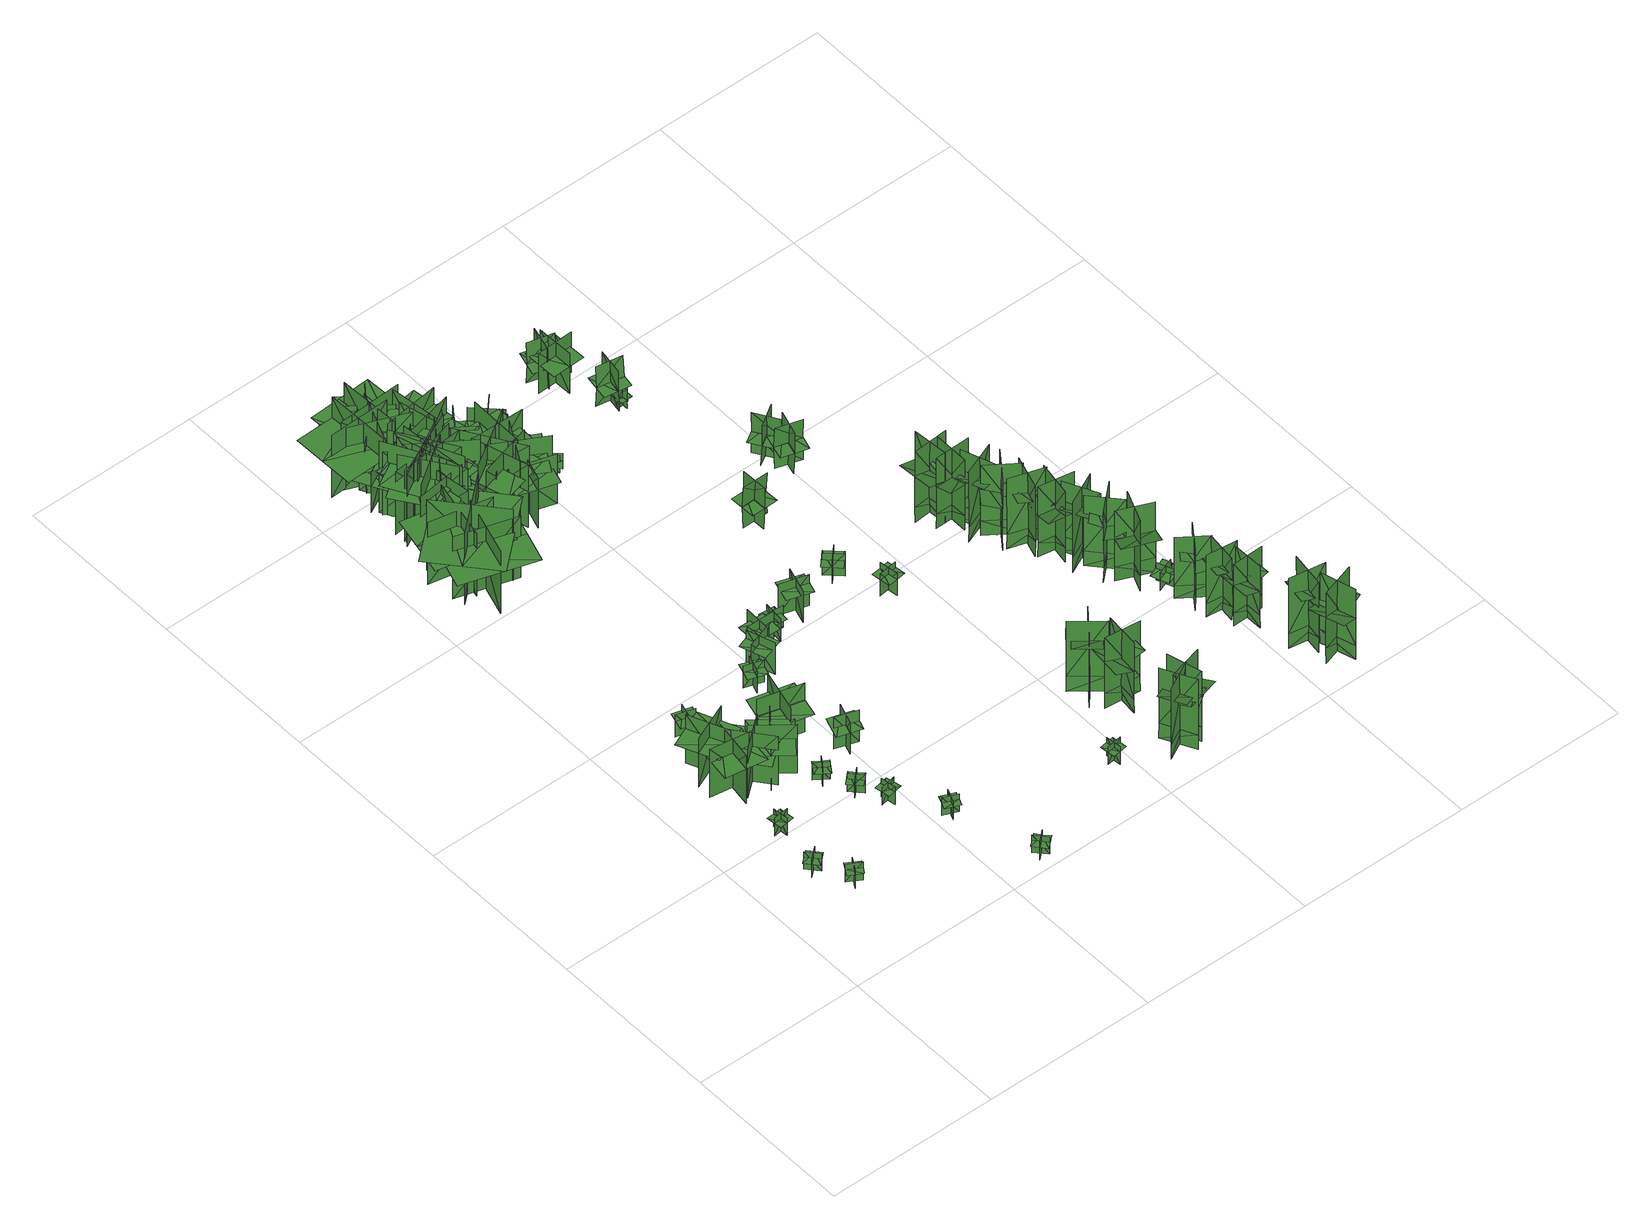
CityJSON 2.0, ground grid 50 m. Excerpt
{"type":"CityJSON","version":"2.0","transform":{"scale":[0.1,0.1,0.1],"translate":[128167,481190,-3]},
"CityObjects":{
"tree1":{"type":"SolitaryVegetationObject","geometry":[{"type":"MultiSurface","lod":"1","boundaries":[[[0,1,2]],[[0,2,3]],[[4,5,6]],[[4,6,7]],[[8,9,10]],[[8,10,11]],[[8,11,12]],[[8,12,13]]]}]},
"tree2":{"type":"SolitaryVegetationObject","geometry":[{"type":"MultiSurface","lod":"1","boundaries":[[[14,15,16]],[[14,16,17]],[[18,19,20]],[[18,20,21]],[[22,23,24]],[[22,24,25]],[[22,25,26]],[[22,26,27]]]}]},
"tree3":{"type":"SolitaryVegetationObject","geometry":[{"type":"MultiSurface","lod":"1","boundaries":[[[28,29,30]],[[28,30,31]],[[32,33,34]],[[32,34,35]],[[36,37,38]],[[36,38,39]],[[36,39,40]],[[36,40,41]]]}]},
"tree4":{"type":"SolitaryVegetationObject","geometry":[{"type":"MultiSurface","lod":"1","boundaries":[[[42,43,44]],[[42,44,45]],[[46,47,48]],[[46,48,49]],[[50,51,52]],[[50,52,53]],[[50,53,54]],[[50,54,55]]]}]},
"tree5":{"type":"SolitaryVegetationObject","geometry":[{"type":"MultiSurface","lod":"1","boundaries":[[[56,57,58]],[[56,58,59]],[[60,61,62]],[[60,62,63]],[[64,65,66]],[[64,66,67]],[[64,67,68]],[[64,68,69]]]}]},
"tree6":{"type":"SolitaryVegetationObject","geometry":[{"type":"MultiSurface","lod":"1","boundaries":[[[70,71,72]],[[70,72,73]],[[74,75,76]],[[74,76,77]],[[78,79,80]],[[78,80,81]],[[78,81,82]],[[78,82,83]]]}]},
"tree7":{"type":"SolitaryVegetationObject","geometry":[{"type":"MultiSurface","lod":"1","boundaries":[[[84,85,86]],[[84,86,87]],[[88,89,90]],[[88,90,91]],[[92,93,94]],[[92,94,95]],[[92,95,96]],[[92,96,97]]]}]},
"tree8":{"type":"SolitaryVegetationObject","geometry":[{"type":"MultiSurface","lod":"1","boundaries":[[[98,99,100]],[[98,100,101]],[[102,103,104]],[[102,104,105]],[[106,107,108]],[[106,108,109]],[[106,109,110]],[[106,110,111]]]}]},
"tree9":{"type":"SolitaryVegetationObject","geometry":[{"type":"MultiSurface","lod":"1","boundaries":[[[112,113,114]],[[112,114,115]],[[116,117,118]],[[116,118,119]],[[120,121,122]],[[120,122,123]],[[120,123,124]],[[120,124,125]]]}]},
"tree10":{"type":"SolitaryVegetationObject","geometry":[{"type":"MultiSurface","lod":"1","boundaries":[[[126,127,128]],[[126,128,129]],[[130,131,132]],[[130,132,133]],[[134,135,136]],[[134,136,137]],[[134,137,138]],[[134,138,139]]]}]},
"tree11":{"type":"SolitaryVegetationObject","geometry":[{"type":"MultiSurface","lod":"1","boundaries":[[[140,141,142]],[[140,142,143]],[[144,145,146]],[[144,146,147]],[[148,149,150]],[[148,150,151]],[[148,151,152]],[[148,152,153]]]}]},
"tree12":{"type":"SolitaryVegetationObject","geometry":[{"type":"MultiSurface","lod":"1","boundaries":[[[154,155,156]],[[154,156,157]],[[158,159,160]],[[158,160,161]],[[162,163,164]],[[162,164,165]],[[162,163,166]],[[162,166,167]]]}]},
"tree13":{"type":"SolitaryVegetationObject","geometry":[{"type":"MultiSurface","lod":"1","boundaries":[[[168,169,170]],[[168,170,171]],[[172,173,174]],[[172,174,175]],[[176,177,178]],[[176,178,179]],[[176,179,180]],[[176,180,181]]]}]},
"tree14":{"type":"SolitaryVegetationObject","geometry":[{"type":"MultiSurface","lod":"1","boundaries":[[[182,183,184]],[[182,184,185]],[[186,187,188]],[[186,188,189]],[[190,191,192]],[[190,192,193]],[[190,193,194]],[[190,194,195]]]}]},
"tree15":{"type":"SolitaryVegetationObject","geometry":[{"type":"MultiSurface","lod":"1","boundaries":[[[196,197,198]],[[196,198,199]],[[200,201,202]],[[200,202,203]],[[204,205,206]],[[204,206,207]],[[204,207,208]],[[204,208,209]]]}]},
"tree16":{"type":"SolitaryVegetationObject","geometry":[{"type":"MultiSurface","lod":"1","boundaries":[[[210,211,212]],[[210,212,213]],[[214,215,216]],[[214,216,217]],[[218,219,220]],[[218,220,221]],[[218,221,222]],[[218,222,223]]]}]},
"tree17":{"type":"SolitaryVegetationObject","geometry":[{"type":"MultiSurface","lod":"1","boundaries":[[[224,225,226]],[[224,226,227]],[[228,229,230]],[[228,230,231]],[[232,233,234]],[[232,234,235]],[[232,235,236]],[[232,236,237]]]}]},
"tree18":{"type":"SolitaryVegetationObject","geometry":[{"type":"MultiSurface","lod":"1","boundaries":[[[238,239,240]],[[238,240,241]],[[242,243,244]],[[242,244,245]],[[246,247,248]],[[246,248,249]],[[246,250,251]],[[246,251,247]]]}]},
"tree19":{"type":"SolitaryVegetationObject","geometry":[{"type":"MultiSurface","lod":"1","boundaries":[[[252,253,254]],[[252,254,255]],[[256,257,258]],[[256,258,259]],[[260,261,262]],[[260,262,263]],[[260,264,265]],[[260,265,261]]]}]},
"tree20":{"type":"SolitaryVegetationObject","geometry":[{"type":"MultiSurface","lod":"1","boundaries":[[[266,267,268]],[[266,268,269]],[[270,271,272]],[[270,272,273]],[[274,275,276]],[[274,276,277]],[[274,277,278]],[[274,278,279]]]}]},
"tree21":{"type":"SolitaryVegetationObject","geometry":[{"type":"MultiSurface","lod":"1","boundaries":[[[280,281,282]],[[280,282,283]],[[284,285,286]],[[284,286,287]],[[288,289,290]],[[288,290,291]],[[288,292,293]],[[288,293,289]]]}]},
"tree22":{"type":"SolitaryVegetationObject","geometry":[{"type":"MultiSurface","lod":"1","boundaries":[[[294,295,296]],[[294,296,297]],[[298,299,300]],[[298,300,301]],[[302,303,304]],[[302,304,305]],[[302,305,306]],[[302,306,307]]]}]},
"tree23":{"type":"SolitaryVegetationObject","geometry":[{"type":"MultiSurface","lod":"1","boundaries":[[[308,309,310]],[[308,310,311]],[[312,313,314]],[[312,314,315]],[[316,317,318]],[[316,318,319]],[[316,319,320]],[[316,320,321]]]}]},
"tree24":{"type":"SolitaryVegetationObject","geometry":[{"type":"MultiSurface","lod":"1","boundaries":[[[322,323,324]],[[322,324,325]],[[326,327,328]],[[326,328,329]],[[330,331,332]],[[330,332,333]],[[330,334,335]],[[330,335,331]]]}]},
"tree25":{"type":"SolitaryVegetationObject","geometry":[{"type":"MultiSurface","lod":"1","boundaries":[[[336,337,338]],[[336,338,339]],[[340,341,342]],[[340,342,343]],[[344,345,346]],[[344,346,347]],[[344,348,349]],[[344,349,345]]]}]},
"tree26":{"type":"SolitaryVegetationObject","geometry":[{"type":"MultiSurface","lod":"1","boundaries":[[[350,351,352]],[[350,352,353]],[[354,355,356]],[[354,356,357]],[[358,359,360]],[[358,360,361]],[[358,361,362]],[[358,362,363]]]}]},
"tree27":{"type":"SolitaryVegetationObject","geometry":[{"type":"MultiSurface","lod":"1","boundaries":[[[364,365,366]],[[364,366,367]],[[368,369,370]],[[368,370,371]],[[372,373,374]],[[372,374,375]],[[372,376,377]],[[372,377,373]]]}]},
"tree28":{"type":"SolitaryVegetationObject","geometry":[{"type":"MultiSurface","lod":"1","boundaries":[[[378,379,380]],[[378,380,381]],[[382,383,384]],[[382,384,385]],[[386,387,388]],[[386,388,389]],[[386,390,391]],[[386,391,387]]]}]},
"tree29":{"type":"SolitaryVegetationObject","geometry":[{"type":"MultiSurface","lod":"1","boundaries":[[[392,393,394]],[[392,394,395]],[[396,397,398]],[[396,398,399]],[[400,401,402]],[[400,402,403]],[[400,404,405]],[[400,405,401]]]}]},
"tree30":{"type":"SolitaryVegetationObject","geometry":[{"type":"MultiSurface","lod":"1","boundaries":[[[406,407,408]],[[406,408,409]],[[410,411,412]],[[410,412,413]],[[414,415,416]],[[414,416,417]],[[414,417,418]],[[414,418,419]]]}]},
"tree31":{"type":"SolitaryVegetationObject","geometry":[{"type":"MultiSurface","lod":"1","boundaries":[[[420,421,422]],[[420,422,423]],[[424,425,426]],[[424,426,427]],[[428,429,430]],[[428,430,431]],[[428,432,433]],[[428,433,429]]]}]},
"tree32":{"type":"SolitaryVegetationObject","geometry":[{"type":"MultiSurface","lod":"1","boundaries":[[[434,435,436]],[[434,436,437]],[[438,439,440]],[[438,440,441]],[[442,443,444]],[[442,444,445]],[[442,446,447]],[[442,447,443]]]}]},
"tree33":{"type":"SolitaryVegetationObject","geometry":[{"type":"MultiSurface","lod":"1","boundaries":[[[448,449,450]],[[448,450,451]],[[452,453,454]],[[452,454,455]],[[456,457,453]],[[456,453,452]],[[458,459,449]],[[458,449,448]],[[448,449,460]],[[448,460,461]],[[448,462,463]],[[448,463,449]]]}]},
"tree34":{"type":"SolitaryVegetationObject","geometry":[{"type":"MultiSurface","lod":"1","boundaries":[[[464,465,466]],[[464,466,467]],[[468,469,470]],[[468,470,471]],[[472,473,474]],[[472,474,475]],[[472,476,477]],[[472,477,473]]]}]},
"tree35":{"type":"SolitaryVegetationObject","geometry":[{"type":"MultiSurface","lod":"1","boundaries":[[[478,479,480]],[[478,480,481]],[[482,483,484]],[[482,484,485]],[[486,487,488]],[[486,488,489]],[[486,489,490]],[[486,490,491]]]}]},
"tree36":{"type":"SolitaryVegetationObject","geometry":[{"type":"MultiSurface","lod":"1","boundaries":[[[492,493,494]],[[492,494,495]],[[496,497,498]],[[496,498,499]],[[500,501,502]],[[500,502,503]],[[500,504,505]],[[500,505,501]]]}]},
"tree37":{"type":"SolitaryVegetationObject","geometry":[{"type":"MultiSurface","lod":"1","boundaries":[[[506,507,508]],[[506,508,509]],[[510,511,512]],[[510,512,513]],[[514,515,516]],[[514,516,517]],[[514,517,518]],[[514,518,519]]]}]},
"tree38":{"type":"SolitaryVegetationObject","geometry":[{"type":"MultiSurface","lod":"1","boundaries":[[[520,521,522]],[[520,522,523]],[[524,525,526]],[[524,526,527]],[[528,529,530]],[[528,530,531]],[[528,532,533]],[[528,533,529]]]}]},
"tree39":{"type":"SolitaryVegetationObject","geometry":[{"type":"MultiSurface","lod":"1","boundaries":[[[534,535,536]],[[534,536,537]],[[538,539,540]],[[538,540,541]],[[542,543,544]],[[542,544,545]],[[542,545,546]],[[542,546,547]]]}]},
"tree40":{"type":"SolitaryVegetationObject","geometry":[{"type":"MultiSurface","lod":"1","boundaries":[[[548,549,550]],[[548,550,551]],[[552,553,554]],[[552,554,555]],[[556,557,558]],[[556,558,559]],[[556,559,560]],[[556,560,561]]]}]},
"tree41":{"type":"SolitaryVegetationObject","geometry":[{"type":"MultiSurface","lod":"1","boundaries":[[[562,563,564]],[[562,564,565]],[[566,567,568]],[[566,568,569]],[[570,571,572]],[[570,572,573]],[[570,573,574]],[[570,574,575]]]}]},
"tree42":{"type":"SolitaryVegetationObject","geometry":[{"type":"MultiSurface","lod":"1","boundaries":[[[576,577,578]],[[576,578,579]],[[580,581,582]],[[580,582,583]],[[584,585,586]],[[584,586,587]],[[584,588,589]],[[584,589,585]]]}]},
"tree43":{"type":"SolitaryVegetationObject","geometry":[{"type":"MultiSurface","lod":"1","boundaries":[[[590,591,592]],[[590,592,593]],[[594,595,596]],[[594,596,597]],[[598,599,600]],[[598,600,601]],[[598,602,603]],[[598,603,599]]]}]},
"tree44":{"type":"SolitaryVegetationObject","geometry":[{"type":"MultiSurface","lod":"1","boundaries":[[[604,605,606]],[[604,606,607]],[[608,609,610]],[[608,610,611]],[[612,613,614]],[[612,614,615]],[[612,616,617]],[[612,617,613]]]}]},
"tree45":{"type":"SolitaryVegetationObject","geometry":[{"type":"MultiSurface","lod":"1","boundaries":[[[618,619,620]],[[618,620,621]],[[622,623,624]],[[622,624,625]],[[626,627,623]],[[626,623,622]],[[628,629,619]],[[628,619,618]],[[618,619,630]],[[618,630,631]],[[618,632,633]],[[618,633,619]]]}]},
"tree46":{"type":"SolitaryVegetationObject","geometry":[{"type":"MultiSurface","lod":"1","boundaries":[[[634,635,636]],[[634,636,637]],[[638,639,640]],[[638,640,641]],[[642,643,644]],[[642,644,645]],[[642,646,647]],[[642,647,643]]]}]},
"tree47":{"type":"SolitaryVegetationObject","geometry":[{"type":"MultiSurface","lod":"1","boundaries":[[[648,649,650]],[[648,650,651]],[[652,653,654]],[[652,654,655]],[[656,657,658]],[[656,658,659]],[[656,659,660]],[[656,660,661]]]}]},
"tree48":{"type":"SolitaryVegetationObject","geometry":[{"type":"MultiSurface","lod":"1","boundaries":[[[662,663,664]],[[662,664,665]],[[666,667,668]],[[666,668,669]],[[670,671,672]],[[670,672,673]],[[670,674,675]],[[670,675,671]]]}]},
"tree49":{"type":"SolitaryVegetationObject","geometry":[{"type":"MultiSurface","lod":"1","boundaries":[[[676,677,678]],[[676,678,679]],[[680,681,682]],[[680,682,683]],[[684,685,686]],[[684,686,687]],[[684,688,689]],[[684,689,685]]]}]},
"tree50":{"type":"SolitaryVegetationObject","geometry":[{"type":"MultiSurface","lod":"1","boundaries":[[[690,691,692]],[[690,692,693]],[[694,695,696]],[[694,696,697]],[[698,699,700]],[[698,700,701]],[[698,702,703]],[[698,703,699]]]}]},
"tree51":{"type":"SolitaryVegetationObject","geometry":[{"type":"MultiSurface","lod":"1","boundaries":[[[704,705,706]],[[704,706,707]],[[708,709,710]],[[708,710,711]],[[712,713,714]],[[712,714,715]],[[712,715,716]],[[712,716,717]]]}]},
"tree52":{"type":"SolitaryVegetationObject","geometry":[{"type":"MultiSurface","lod":"1","boundaries":[[[718,719,720]],[[718,720,721]],[[722,723,724]],[[722,724,725]],[[726,727,728]],[[726,728,729]],[[726,730,731]],[[726,731,727]]]}]},
"tree53":{"type":"SolitaryVegetationObject","geometry":[{"type":"MultiSurface","lod":"1","boundaries":[[[732,733,734]],[[732,734,735]],[[736,737,738]],[[736,738,739]],[[740,741,742]],[[740,742,743]],[[740,744,745]],[[740,745,741]]]}]},
"tree54":{"type":"SolitaryVegetationObject","geometry":[{"type":"MultiSurface","lod":"1","boundaries":[[[746,747,748]],[[746,748,749]],[[750,751,752]],[[750,752,753]],[[754,755,756]],[[754,756,757]],[[754,757,758]],[[754,758,759]]]}]},
"tree55":{"type":"SolitaryVegetationObject","geometry":[{"type":"MultiSurface","lod":"1","boundaries":[[[760,761,762]],[[760,762,763]],[[764,765,766]],[[764,766,767]],[[768,769,770]],[[768,770,771]],[[768,771,772]],[[768,772,773]]]}]},
"tree56":{"type":"SolitaryVegetationObject","geometry":[{"type":"MultiSurface","lod":"1","boundaries":[[[774,775,776]],[[774,776,777]],[[778,779,780]],[[778,780,781]],[[782,783,784]],[[782,784,785]],[[782,785,786]],[[782,786,787]]]}]},
"tree57":{"type":"SolitaryVegetationObject","geometry":[{"type":"MultiSurface","lod":"1","boundaries":[[[788,789,790]],[[788,790,791]],[[792,793,794]],[[792,794,795]],[[796,797,793]],[[796,793,792]],[[798,799,789]],[[798,789,788]],[[788,789,800]],[[788,800,801]],[[788,802,803]],[[788,803,789]]]}]},
"tree58":{"type":"SolitaryVegetationObject","geometry":[{"type":"MultiSurface","lod":"1","boundaries":[[[804,805,806]],[[804,806,807]],[[808,809,810]],[[808,810,811]],[[812,813,814]],[[812,814,815]],[[812,815,816]],[[812,816,817]]]}]},
"tree59":{"type":"SolitaryVegetationObject","geometry":[{"type":"MultiSurface","lod":"1","boundaries":[[[818,819,820]],[[818,820,821]],[[822,823,824]],[[822,824,825]],[[826,827,828]],[[826,828,829]],[[826,829,830]],[[826,830,831]]]}]},
"tree60":{"type":"SolitaryVegetationObject","geometry":[{"type":"MultiSurface","lod":"1","boundaries":[[[832,833,834]],[[832,834,835]],[[836,837,838]],[[836,838,839]],[[840,841,842]],[[840,842,843]],[[840,843,844]],[[840,844,845]]]}]},
"tree61":{"type":"SolitaryVegetationObject","geometry":[{"type":"MultiSurface","lod":"1","boundaries":[[[846,847,848]],[[846,848,849]],[[850,851,852]],[[850,852,853]],[[854,855,856]],[[854,856,857]],[[854,857,858]],[[854,858,859]]]}]},
"tree62":{"type":"SolitaryVegetationObject","geometry":[{"type":"MultiSurface","lod":"1","boundaries":[[[860,861,862]],[[860,862,863]],[[864,865,866]],[[864,866,867]],[[868,869,870]],[[868,870,871]],[[868,871,872]],[[868,872,873]]]}]},
"tree63":{"type":"SolitaryVegetationObject","geometry":[{"type":"MultiSurface","lod":"1","boundaries":[[[874,875,876]],[[874,876,877]],[[878,879,880]],[[878,880,881]],[[882,883,884]],[[882,884,885]],[[882,885,886]],[[882,886,887]]]}]},
"tree64":{"type":"SolitaryVegetationObject","geometry":[{"type":"MultiSurface","lod":"1","boundaries":[[[888,889,890]],[[888,890,891]],[[892,893,894]],[[892,894,895]],[[896,897,893]],[[896,893,892]],[[898,899,889]],[[898,889,888]],[[900,901,902]],[[900,902,903]],[[904,905,906]],[[904,906,907]]]}]},
"tree65":{"type":"SolitaryVegetationObject","geometry":[{"type":"MultiSurface","lod":"1","boundaries":[[[908,909,910]],[[908,910,911]],[[912,913,914]],[[912,914,915]],[[916,917,918]],[[916,918,919]],[[916,919,920]],[[916,920,921]]]}]},
"tree66":{"type":"SolitaryVegetationObject","geometry":[{"type":"MultiSurface","lod":"1","boundaries":[[[922,923,924]],[[922,924,925]],[[926,927,928]],[[926,928,929]],[[930,931,927]],[[930,927,926]],[[932,933,923]],[[932,923,922]],[[934,935,936]],[[934,936,937]],[[938,939,940]],[[938,940,941]]]}]},
"tree67":{"type":"SolitaryVegetationObject","geometry":[{"type":"MultiSurface","lod":"1","boundaries":[[[942,943,944]],[[942,944,945]],[[946,947,948]],[[946,948,949]],[[950,951,947]],[[950,947,946]],[[952,953,943]],[[952,943,942]],[[954,955,956]],[[954,956,957]],[[958,959,960]],[[958,960,961]]]}]},
"tree68":{"type":"SolitaryVegetationObject","geometry":[{"type":"MultiSurface","lod":"1","boundaries":[[[962,963,964]],[[962,964,965]],[[966,967,968]],[[966,968,969]],[[970,971,967]],[[970,967,966]],[[972,973,963]],[[972,963,962]],[[974,975,976]],[[974,976,977]],[[978,979,980]],[[978,980,981]]]}]},
"tree69":{"type":"SolitaryVegetationObject","geometry":[{"type":"MultiSurface","lod":"1","boundaries":[[[982,983,984]],[[982,984,985]],[[986,987,988]],[[986,988,989]],[[990,991,987]],[[990,987,986]],[[992,993,983]],[[992,983,982]],[[982,983,994]],[[982,994,995]],[[982,996,997]],[[982,997,983]]]}]},
"tree70":{"type":"SolitaryVegetationObject","geometry":[{"type":"MultiSurface","lod":"1","boundaries":[[[998,999,1000]],[[998,1000,1001]],[[1002,1003,1004]],[[1002,1004,1005]],[[1006,1007,1003]],[[1006,1003,1002]],[[1008,1009,999]],[[1008,999,998]],[[998,999,1010]],[[998,1010,1011]],[[998,1012,1013]],[[998,1013,999]]]}]},
"tree71":{"type":"SolitaryVegetationObject","geometry":[{"type":"MultiSurface","lod":"1","boundaries":[[[1014,1015,1016]],[[1014,1016,1017]],[[1018,1019,1020]],[[1018,1020,1021]],[[1022,1023,1024]],[[1022,1024,1025]],[[1022,1023,1026]],[[1022,1026,1027]]]}]},
"tree72":{"type":"SolitaryVegetationObject","geometry":[{"type":"MultiSurface","lod":"1","boundaries":[[[1028,1029,1030]],[[1028,1030,1031]],[[1032,1033,1034]],[[1032,1034,1035]],[[1036,1037,1033]],[[1036,1033,1032]],[[1038,1039,1029]],[[1038,1029,1028]],[[1028,1029,1040]],[[1028,1040,1041]],[[1028,1042,1043]],[[1028,1043,1029]]]}]},
"tree73":{"type":"SolitaryVegetationObject","geometry":[{"type":"MultiSurface","lod":"1","boundaries":[[[1044,1045,1046]],[[1044,1046,1047]],[[1048,1049,1050]],[[1048,1050,1051]],[[1052,1053,1049]],[[1052,1049,1048]],[[1054,1055,1045]],[[1054,1045,1044]],[[1044,1045,1056]],[[1044,1056,1057]],[[1044,1058,1059]],[[1044,1059,1045]]]}]},
"tree74":{"type":"SolitaryVegetationObject","geometry":[{"type":"MultiSurface","lod":"1","boundaries":[[[1060,1061,1062]],[[1060,1062,1063]],[[1064,1065,1066]],[[1064,1066,1067]],[[1068,1069,1065]],[[1068,1065,1064]],[[1070,1071,1061]],[[1070,1061,1060]],[[1060,1061,1072]],[[1060,1072,1073]],[[1060,1074,1075]],[[1060,1075,1061]]]}]},
"tree75":{"type":"SolitaryVegetationObject","geometry":[{"type":"MultiSurface","lod":"1","boundaries":[[[1076,1077,1078]],[[1076,1078,1079]],[[1080,1081,1082]],[[1080,1082,1083]],[[1084,1085,1081]],[[1084,1081,1080]],[[1086,1087,1077]],[[1086,1077,1076]],[[1076,1077,1088]],[[1076,1088,1089]],[[1076,1090,1091]],[[1076,1091,1077]]]}]},
"tree76":{"type":"SolitaryVegetationObject","geometry":[{"type":"MultiSurface","lod":"1","boundaries":[[[1092,1093,1094]],[[1092,1094,1095]],[[1096,1097,1098]],[[1096,1098,1099]],[[1100,1101,1097]],[[1100,1097,1096]],[[1102,1103,1093]],[[1102,1093,1092]],[[1104,1105,1106]],[[1104,1106,1107]],[[1108,1109,1110]],[[1108,1110,1111]]]}]},
"tree77":{"type":"SolitaryVegetationObject","geometry":[{"type":"MultiSurface","lod":"1","boundaries":[[[1112,1113,1114]],[[1112,1114,1115]],[[1116,1117,1118]],[[1116,1118,1119]],[[1120,1121,1117]],[[1120,1117,1116]],[[1122,1123,1113]],[[1122,1113,1112]],[[1124,1125,1126]],[[1124,1126,1127]],[[1128,1129,1130]],[[1128,1130,1131]]]}]},
"tree78":{"type":"SolitaryVegetationObject","geometry":[{"type":"MultiSurface","lod":"1","boundaries":[[[1132,1133,1134]],[[1132,1134,1135]],[[1136,1137,1138]],[[1136,1138,1139]],[[1140,1141,1137]],[[1140,1137,1136]],[[1142,1143,1133]],[[1142,1133,1132]],[[1144,1145,1146]],[[1144,1146,1147]],[[1148,1149,1150]],[[1148,1150,1151]]]}]},
"tree79":{"type":"SolitaryVegetationObject","geometry":[{"type":"MultiSurface","lod":"1","boundaries":[[[1152,1153,1154]],[[1152,1154,1155]],[[1156,1157,1158]],[[1156,1158,1159]],[[1160,1161,1157]],[[1160,1157,1156]],[[1162,1163,1153]],[[1162,1153,1152]],[[1164,1165,1166]],[[1164,1166,1167]],[[1168,1169,1170]],[[1168,1170,1171]]]}]},
"tree80":{"type":"SolitaryVegetationObject","geometry":[{"type":"MultiSurface","lod":"1","boundaries":[[[1172,1173,1174]],[[1172,1174,1175]],[[1176,1177,1178]],[[1176,1178,1179]],[[1180,1181,1177]],[[1180,1177,1176]],[[1182,1183,1173]],[[1182,1173,1172]],[[1184,1185,1186]],[[1184,1186,1187]],[[1188,1189,1190]],[[1188,1190,1191]]]}]},
"tree81":{"type":"SolitaryVegetationObject","geometry":[{"type":"MultiSurface","lod":"1","boundaries":[[[1192,1193,1194]],[[1192,1194,1195]],[[1196,1197,1198]],[[1196,1198,1199]],[[1200,1201,1197]],[[1200,1197,1196]],[[1202,1203,1193]],[[1202,1193,1192]],[[1204,1205,1206]],[[1204,1206,1207]],[[1208,1209,1210]],[[1208,1210,1211]]]}]},
"tree82":{"type":"SolitaryVegetationObject","geometry":[{"type":"MultiSurface","lod":"1","boundaries":[[[1212,1213,1214]],[[1212,1214,1215]],[[1216,1217,1218]],[[1216,1218,1219]],[[1220,1221,1217]],[[1220,1217,1216]],[[1222,1223,1213]],[[1222,1213,1212]],[[1224,1225,1226]],[[1224,1226,1227]],[[1228,1229,1230]],[[1228,1230,1231]]]}]},
"tree83":{"type":"SolitaryVegetationObject","geometry":[{"type":"MultiSurface","lod":"1","boundaries":[[[1232,1233,1234]],[[1232,1234,1235]],[[1236,1237,1238]],[[1236,1238,1239]],[[1240,1241,1237]],[[1240,1237,1236]],[[1242,1243,1233]],[[1242,1233,1232]],[[1244,1245,1246]],[[1244,1246,1247]],[[1248,1249,1250]],[[1248,1250,1251]]]}]},
"tree84":{"type":"SolitaryVegetationObject","geometry":[{"type":"MultiSurface","lod":"1","boundaries":[[[1252,1253,1254]],[[1252,1254,1255]],[[1256,1257,1258]],[[1256,1258,1259]],[[1260,1261,1257]],[[1260,1257,1256]],[[1262,1263,1253]],[[1262,1253,1252]],[[1264,1265,1266]],[[1264,1266,1267]],[[1268,1269,1270]],[[1268,1270,1271]]]}]},
"tree85":{"type":"SolitaryVegetationObject","geometry":[{"type":"MultiSurface","lod":"1","boundaries":[[[1272,1273,1274]],[[1272,1274,1275]],[[1276,1277,1278]],[[1276,1278,1279]],[[1280,1281,1282]],[[1280,1282,1283]],[[1280,1283,1284]],[[1280,1284,1285]]]}]},
"tree86":{"type":"SolitaryVegetationObject","geometry":[{"type":"MultiSurface","lod":"1","boundaries":[[[1286,1287,1288]],[[1286,1288,1289]],[[1290,1291,1292]],[[1290,1292,1293]],[[1294,1295,1291]],[[1294,1291,1290]],[[1296,1297,1287]],[[1296,1287,1286]],[[1298,1299,1300]],[[1298,1300,1301]],[[1302,1303,1304]],[[1302,1304,1305]]]}]},
"tree87":{"type":"SolitaryVegetationObject","geometry":[{"type":"MultiSurface","lod":"1","boundaries":[[[1306,1307,1308]],[[1306,1308,1309]],[[1310,1311,1312]],[[1310,1312,1313]],[[1314,1315,1311]],[[1314,1311,1310]],[[1316,1317,1307]],[[1316,1307,1306]],[[1318,1319,1320]],[[1318,1320,1321]],[[1322,1323,1324]],[[1322,1324,1325]]]}]},
"tree88":{"type":"SolitaryVegetationObject","geometry":[{"type":"MultiSurface","lod":"1","boundaries":[[[1326,1327,1328]],[[1326,1328,1329]],[[1330,1331,1332]],[[1330,1332,1333]],[[1334,1335,1331]],[[1334,1331,1330]],[[1336,1337,1327]],[[1336,1327,1326]],[[1338,1339,1340]],[[1338,1340,1341]],[[1342,1343,1344]],[[1342,1344,1345]]]}]},
"tree89":{"type":"SolitaryVegetationObject","geometry":[{"type":"MultiSurface","lod":"1","boundaries":[[[1346,1347,1348]],[[1346,1348,1349]],[[1350,1351,1352]],[[1350,1352,1353]],[[1354,1355,1351]],[[1354,1351,1350]],[[1356,1357,1347]],[[1356,1347,1346]],[[1358,1359,1360]],[[1358,1360,1361]],[[1362,1363,1364]],[[1362,1364,1365]]]}]},
"tree90":{"type":"SolitaryVegetationObject","geometry":[{"type":"MultiSurface","lod":"1","boundaries":[[[1366,1367,1368]],[[1366,1368,1369]],[[1370,1371,1372]],[[1370,1372,1373]],[[1374,1375,1371]],[[1374,1371,1370]],[[1376,1377,1367]],[[1376,1367,1366]],[[1378,1379,1380]],[[1378,1380,1381]],[[1382,1383,1384]],[[1382,1384,1385]]]}]}
},
"vertices":[
[182,347,8],[153,380,8],[153,380,69],[182,347,69],[184,376,8],[150,347,8],[150,347,69],[184,376,69],[184,376,52],[170,393,52],[136,364,52],[150,347,52],[165,330,52],[198,359,52],
[230,289,7],[207,251,7],[207,251,69],[230,289,69],[202,282,7],[240,260,7],[240,260,69],[202,282,69],[202,282,52],[190,263,52],[228,241,52],[240,260,52],[251,278,52],[213,301,52],
[172,511,8],[216,515,8],[216,515,70],[172,511,70],[195,492,8],[190,536,8],[190,536,70],[195,492,70],[195,492,53],[217,494,53],[212,538,53],[190,536,53],[168,534,53],[173,490,53],
[254,689,12],[133,708,12],[133,708,181],[254,689,181],[206,755,12],[187,635,12],[187,635,181],[206,755,181],[206,755,134],[146,764,134],[127,644,134],[187,635,134],[248,625,134],[266,746,134],
[134,750,15],[246,799,15],[246,799,185],[134,750,185],[210,720,15],[161,832,15],[161,832,185],[210,720,185],[210,720,137],[265,745,137],[217,856,137],[161,832,137],[105,807,137],[154,696,137],
[212,728,11],[287,633,11],[287,633,181],[212,728,181],[202,648,11],[297,724,11],[297,724,181],[202,648,181],[202,648,133],[240,600,133],[335,676,133],[297,724,133],[259,771,133],[164,696,133],
[251,899,16],[198,914,16],[198,914,93],[251,899,93],[233,931,16],[218,878,16],[218,878,93],[233,931,93],[233,931,72],[206,939,72],[191,885,72],[218,878,72],[244,870,72],[260,923,72],
[254,710,12],[348,633,12],[348,633,182],[254,710,182],[262,629,12],[338,724,12],[338,724,182],[262,629,182],[262,629,134],[309,591,134],[385,686,134],[338,724,134],[291,762,134],[214,667,134],
[396,566,12],[360,591,12],[360,591,73],[396,566,73],[391,595,12],[366,559,12],[366,559,73],[391,595,73],[391,595,56],[373,608,56],[348,572,56],[366,559,56],[384,546,56],[409,583,56],
[402,509,10],[432,477,10],[432,477,72],[402,509,72],[401,480,10],[433,510,10],[433,510,72],[401,480,72],[401,480,55],[416,464,55],[448,494,55],[433,510,55],[418,526,55],[386,496,55],
[454,444,9],[462,400,9],[462,400,71],[454,444,71],[437,420,9],[481,428,9],[481,428,71],[437,420,71],[437,420,54],[441,398,54],[485,406,54],[481,428,54],[476,450,54],[433,441,54],
[326,759,12],[450,726,12],[450,726,185],[326,759,185],[370,683,12],[403,808,12],[403,808,185],[370,683,185],[324,755,127],[449,722,127],[466,784,127],[341,817,127],[436,671,127],[311,704,127],
[537,271,9],[554,312,9],[554,312,71],[537,271,71],[565,282,9],[524,299,9],[524,299,71],[565,282,71],[565,282,54],[573,303,54],[532,320,54],[524,299,54],[515,279,54],[556,262,54],
[641,33,6],[612,66,6],[612,66,67],[641,33,67],[643,62,6],[610,33,6],[610,33,67],[643,62,67],[643,62,50],[629,79,50],[595,50,50],[610,33,50],[624,16,50],[658,45,50],
[149,1510,9],[149,1510,226],[204,1689,226],[204,1689,9],[92,1623,9],[92,1623,226],[264,1570,226],[264,1570,9],[66,1632,155],[38,1542,155],[252,1475,155],[280,1565,155],[308,1654,155],[94,1721,155],
[142,1591,11],[142,1591,228],[183,1773,228],[183,1773,11],[76,1698,11],[76,1698,228],[253,1660,228],[253,1660,11],[49,1704,157],[29,1613,157],[248,1565,157],[269,1656,157],[289,1748,157],[69,1796,157],
[244,1574,10],[244,1574,258],[106,1737,258],[106,1737,10],[101,1588,10],[101,1588,258],[258,1722,258],[258,1722,10],[76,1567,177],[146,1486,177],[341,1652,177],[272,1734,177],[203,1815,177],[7,1649,177],
[107,1695,9],[236,1680,9],[236,1680,181],[107,1695,181],[171,1615,9],[186,1744,9],[186,1744,181],[171,1615,181],[118,1694,136],[236,1680,136],[242,1731,136],[124,1745,136],[112,1643,136],[230,1629,136],
[531,616,12],[468,637,12],[468,637,122],[531,616,122],[508,661,12],[487,598,12],[487,598,122],[508,661,122],[508,661,86],[487,598,86],[521,587,86],[542,650,86],[473,672,86],[452,609,86],
[464,950,15],[446,898,15],[446,898,92],[464,950,92],[431,934,15],[483,915,15],[483,915,92],[431,934,92],[431,934,70],[422,908,70],[474,889,70],[483,915,70],[492,941,70],[440,960,70],
[198,1878,9],[219,1714,9],[219,1714,228],[198,1878,228],[119,1774,9],[283,1795,9],[283,1795,228],[119,1774,228],[200,1864,172],[219,1714,172],[284,1722,172],[265,1872,172],[135,1856,172],[154,1706,172],
[208,1759,13],[209,1887,13],[209,1887,184],[208,1759,184],[267,1816,13],[267,1816,184],[139,1818,184],[139,1818,13],[267,1816,130],[267,1870,130],[165,1871,130],[164,1817,130],[164,1764,130],[266,1763,130],
[150,1899,10],[250,1752,10],[250,1752,256],[150,1899,256],[128,1783,10],[274,1883,10],[274,1883,256],[128,1783,256],[128,1783,187],[178,1710,187],[324,1810,187],[274,1883,187],[224,1956,187],[78,1856,187],
[287,1918,10],[121,1827,10],[121,1827,261],[287,1918,261],[143,1958,10],[234,1793,10],[234,1793,261],[143,1958,261],[272,1910,196],[121,1827,196],[157,1761,196],[309,1845,196],[236,1975,196],[85,1892,196],
[240,1761,10],[186,1942,10],[186,1942,261],[240,1761,261],[310,1893,10],[129,1838,10],[129,1838,261],[310,1893,261],[235,1776,196],[186,1942,196],[114,1920,196],[164,1755,196],[307,1798,196],[257,1963,196],
[122,1962,22],[122,1962,162],[229,2017,162],[229,2017,22],[148,2039,22],[148,2039,162],[201,1936,162],[201,1936,22],[140,2055,116],[86,2027,116],[152,1899,116],[206,1926,116],[259,1954,116],[193,2082,116],
[210,1791,11],[190,1955,11],[190,1955,230],[210,1791,230],[290,1895,11],[126,1875,11],[126,1875,230],[290,1895,230],[208,1805,174],[190,1955,174],[125,1947,174],[144,1797,174],[273,1813,174],[255,1963,174],
[275,1845,11],[144,1946,11],[144,1946,231],[275,1845,231],[257,1975,11],[156,1844,11],[156,1844,231],[257,1975,231],[263,1854,174],[144,1946,174],[104,1895,174],[224,1802,174],[303,1906,174],[184,1998,174],
[222,1959,9],[239,1771,9],[239,1771,260],[222,1959,260],[128,1844,9],[316,1861,9],[316,1861,260],[128,1844,260],[224,1943,195],[239,1771,195],[314,1778,195],[298,1950,195],[149,1936,195],[165,1764,195],
[168,1972,25],[168,1972,242],[164,2159,242],[164,2159,25],[79,2061,25],[79,2061,242],[259,2065,242],[259,2065,25],[51,2060,171],[53,1966,171],[277,1972,171],[275,2065,171],[273,2159,171],[49,2154,171],
[268,1785,10],[189,1957,10],[189,1957,261],[268,1785,261],[319,1925,10],[147,1846,10],[147,1846,261],[319,1925,261],[261,1799,196],[189,1957,196],[121,1925,196],[193,1768,196],[329,1830,196],[257,1988,196],
[521,919,13],[496,998,13],[496,998,123],[521,919,123],[550,977,13],[472,952,13],[472,952,123],[550,977,123],[519,926,95],[496,998,95],[465,988,95],[488,916,95],[550,936,95],[527,1008,95],
[151,2021,107],[222,2083,107],[189,2119,108],[119,2057,108],[154,2086,107],[216,2016,107],[220,2019,193],[158,2089,193],[158,2089,22],[220,2019,22],[154,2018,22],[224,2080,22],[222,2083,193],[151,2021,193],[183,1985,108],[253,2047,108],
[186,1777,9],[296,1932,9],[296,1932,260],[186,1777,260],[334,1803,9],[180,1913,9],[180,1913,260],[334,1803,260],[196,1791,195],[296,1932,195],[235,1975,195],[135,1834,195],[257,1747,195],[357,1888,195],
[163,1948,20],[163,1948,237],[235,2121,237],[235,2121,20],[117,2065,20],[117,2065,237],[284,1997,237],[284,1997,20],[91,2076,166],[55,1990,166],[263,1904,166],[299,1990,166],[334,2077,166],[127,2163,166],
[328,1941,11],[167,1842,11],[167,1842,261],[328,1941,261],[183,1974,11],[282,1813,11],[282,1813,261],[183,1974,261],[315,1932,196],[167,1842,196],[207,1778,196],[354,1869,196],[276,1996,196],[128,1905,196],
[282,2007,16],[200,1951,16],[200,1951,154],[282,2007,154],[217,2020,16],[273,1938,16],[273,1938,154],[217,2020,154],[217,2020,116],[176,1992,116],[232,1910,116],[273,1938,116],[315,1966,116],[258,2048,116],
[590,1005,9],[507,1007,9],[507,1007,119],[590,1005,119],[545,1052,9],[542,969,9],[542,969,119],[545,1052,119],[583,1005,90],[507,1007,90],[506,974,90],[582,972,90],[584,1038,90],[508,1040,90],
[317,2093,18],[317,2093,235],[130,2085,235],[130,2085,18],[230,2002,18],[230,2002,235],[222,2182,235],[222,2182,18],[231,1974,165],[325,1978,165],[315,2203,165],[221,2198,165],[127,2194,165],[138,1970,165],
[298,2078,18],[298,2078,189],[182,2168,189],[182,2168,18],[200,2068,18],[200,2068,189],[286,2180,189],[286,2180,18],[186,2050,133],[244,2005,133],[352,2145,133],[294,2190,133],[236,2235,133],[128,2095,133],
[232,1955,14],[383,1988,14],[383,1988,229],[232,1955,229],[319,1899,14],[285,2050,14],[285,2050,229],[319,1899,229],[319,1899,169],[394,1915,169],[361,2067,169],[285,2050,169],[210,2033,169],[243,1882,169],
[340,1972,15],[312,1871,15],[312,1871,188],[340,1972,188],[271,1932,15],[371,1904,15],[371,1904,188],[271,1932,188],[271,1932,132],[371,1904,132],[387,1959,132],[286,1987,132],[255,1877,132],[356,1849,132],
[458,1784,6],[299,1740,6],[299,1740,225],[458,1784,225],[344,1847,6],[389,1688,6],[389,1688,225],[344,1847,225],[445,1780,168],[299,1740,168],[317,1677,168],[462,1717,168],[427,1843,168],[282,1802,168],
[215,2010,12],[380,2031,12],[380,2031,231],[215,2010,231],[319,1931,12],[299,2095,12],[299,2095,231],[319,1931,231],[229,2012,174],[380,2031,174],[371,2096,174],[221,2077,174],[238,1947,174],[388,1966,174],
[407,1810,96],[338,1748,96],[371,1712,96],[440,1775,96],[405,1746,96],[342,1815,96],[338,1811,182],[401,1742,182],[401,1742,10],[338,1811,10],[404,1813,10],[335,1750,10],[338,1748,182],[407,1810,182],[375,1845,96],[306,1782,96],
[604,996,12],[609,1055,12],[609,1055,90],[604,996,90],[639,1027,12],[581,1032,12],[581,1032,90],[639,1027,90],[605,1001,70],[609,1055,70],[586,1057,70],[581,1003,70],[628,999,70],[632,1053,70],
[324,1904,9],[431,1734,9],[431,1734,227],[324,1904,227],[294,1764,9],[463,1871,9],[463,1871,227],[294,1764,227],[301,1768,166],[348,1694,166],[503,1793,166],[456,1867,166],[410,1941,166],[254,1842,166],
[403,1988,13],[327,1883,13],[327,1883,186],[403,1988,186],[301,1971,13],[407,1895,13],[407,1895,186],[301,1971,186],[396,1979,141],[327,1883,141],[369,1853,141],[438,1949,141],[354,2009,141],[285,1912,141],
[495,1705,5],[371,1744,5],[371,1744,178],[495,1705,178],[447,1796,5],[407,1672,5],[407,1672,178],[447,1796,178],[484,1708,133],[371,1744,133],[355,1695,133],[469,1659,133],[500,1757,133],[386,1793,133],
[497,1726,6],[353,1807,6],[353,1807,225],[497,1726,225],[461,1852,6],[380,1708,6],[380,1708,225],[461,1852,225],[485,1733,168],[353,1807,168],[321,1750,168],[453,1676,168],[517,1790,168],[385,1864,168],
[404,1778,11],[471,1739,11],[471,1739,119],[404,1778,119],[417,1728,11],[456,1795,11],[456,1795,119],[417,1728,119],[417,1728,89],[451,1709,89],[489,1776,89],[456,1795,89],[422,1815,89],[384,1748,89],
[424,1931,10],[421,1765,10],[421,1765,230],[424,1931,230],[331,1840,10],[496,1836,10],[496,1836,230],[331,1840,230],[424,1917,173],[421,1765,173],[487,1764,173],[490,1916,173],[359,1918,173],[356,1767,173],
[651,1061,19],[730,1037,19],[730,1037,128],[651,1061,128],[682,1003,19],[706,1082,19],[706,1082,128],[682,1003,128],[658,1059,100],[730,1037,100],[739,1068,100],[667,1090,100],[648,1028,100],[720,1005,100],
[946,172,3],[990,178,3],[990,178,65],[946,172,65],[969,154,3],[964,198,3],[964,198,65],[969,154,65],[969,154,48],[991,157,48],[986,201,48],[964,198,48],[942,195,48],[947,151,48],
[441,2089,8],[441,2089,85],[377,2070,85],[377,2070,8],[419,2050,8],[419,2050,85],[400,2112,85],[400,2112,8],[422,2040,60],[454,2050,60],[431,2127,60],[399,2117,60],[367,2108,60],[390,2031,60],
[444,1959,8],[444,1959,70],[452,2012,70],[452,2012,8],[423,1988,8],[423,1988,70],[474,1980,70],[474,1980,8],[415,1990,50],[411,1963,50],[474,1953,50],[479,1979,50],[483,2006,50],[420,2016,50],
[432,1967,91],[499,1902,91],[533,1937,91],[466,2002,91],[497,1969,91],[432,1902,91],[436,1899,176],[501,1966,176],[501,1966,5],[436,1899,5],[430,1964,5],[497,1899,5],[499,1902,176],[432,1967,176],[399,1933,91],[466,1868,91],
[474,1899,10],[474,1943,10],[474,1943,72],[474,1899,72],[495,1920,10],[451,1920,10],[451,1920,72],[495,1920,72],[495,1920,55],[495,1942,55],[451,1942,55],[451,1920,55],[451,1898,55],[495,1898,55],
[466,1890,8],[466,1890,70],[511,1861,70],[511,1861,8],[501,1897,8],[501,1897,70],[473,1854,70],[473,1854,8],[506,1904,49],[483,1918,49],[448,1865,49],[471,1850,49],[493,1835,49],[528,1889,49],
[487,1826,7],[487,1826,69],[519,1869,69],[519,1869,7],[482,1862,7],[482,1862,69],[524,1831,69],[524,1831,7],[476,1867,49],[460,1845,49],[511,1807,49],[527,1829,49],[543,1850,49],[492,1888,49],
[532,1843,11],[532,1843,73],[505,1797,73],[505,1797,11],[540,1808,11],[540,1808,73],[496,1834,73],[496,1834,11],[547,1804,53],[561,1827,53],[505,1860,53],[492,1836,53],[478,1813,53],[534,1781,53],
[554,1803,21],[554,1803,83],[519,1764,83],[519,1764,21],[556,1767,21],[556,1767,83],[517,1802,83],[517,1802,21],[562,1762,63],[579,1782,63],[532,1825,63],[514,1805,63],[496,1785,63],[544,1742,63],
[817,1090,25],[857,1052,25],[857,1052,102],[817,1090,102],[817,1054,25],[856,1094,25],[856,1094,102],[817,1054,102],[817,1054,80],[837,1034,80],[876,1074,80],[856,1094,80],[836,1113,80],[797,1073,80],
[1098,160,56],[1145,68,56],[1144,67,251],[1096,159,251],[1073,85,57],[1165,133,57],[1165,134,251],[1073,86,251],[1073,86,5],[1165,134,5],[1096,159,5],[1144,67,5],[1097,159,151],[1144,68,151],[1191,92,170],[1143,184,170],[1138,80,182],[1101,149,182],[1067,131,193],[1103,62,193],
[931,952,27],[877,944,27],[877,944,104],[931,952,104],[902,974,27],[910,919,27],[910,919,104],[902,974,104],[902,974,83],[875,971,83],[882,916,83],[910,919,83],[937,923,83],[930,978,83],
[1025,422,60],[1105,357,60],[1104,355,255],[1024,421,255],[1033,344,61],[1098,424,61],[1097,425,255],[1032,344,255],[1032,344,9],[1097,425,9],[1024,421,9],[1104,355,9],[1024,421,155],[1105,356,155],[1138,397,174],[1058,462,174],[1094,365,186],[1033,413,186],[1008,383,197],[1069,334,197],
[1101,258,61],[1112,361,61],[1113,361,255],[1103,258,255],[1162,307,61],[1059,318,61],[1059,317,255],[1162,306,255],[1162,306,9],[1059,317,9],[1103,258,9],[1113,361,9],[1102,258,156],[1113,361,156],[1060,366,175],[1049,263,175],[1111,347,186],[1104,269,186],[1143,265,197],[1150,343,197],
[1208,143,57],[1108,116,57],[1107,117,252],[1207,144,252],[1140,182,58],[1167,82,58],[1168,82,252],[1141,182,252],[1141,182,6],[1168,82,6],[1207,144,6],[1107,117,6],[1207,144,152],[1107,117,152],[1121,66,171],[1221,93,171],[1121,121,183],[1196,141,183],[1186,179,194],[1111,158,194],
[811,1377,95],[812,1300,95],[852,1301,95],[851,1377,95],[850,1341,95],[773,1339,95],[773,1335,165],[850,1336,165],[850,1336,25],[773,1335,25],[808,1377,25],[809,1300,25],[812,1300,165],[811,1377,165],[772,1376,95],[774,1300,95],
[707,1989,107],[727,2063,107],[689,2073,107],[669,2000,107],[680,2035,107],[754,2014,107],[755,2019,177],[681,2039,177],[681,2039,36],[755,2019,36],[710,1988,36],[730,2062,36],[727,2063,177],[707,1989,177],[744,1979,107],[765,2052,107],
[738,1944,36],[735,2050,36],[735,2050,177],[738,1944,177],[787,1996,36],[681,1993,36],[681,1993,177],[787,1996,177],[741,1944,130],[738,2050,130],[685,2048,130],[688,1942,130],[781,2051,130],[784,1945,130],
[789,1822,106],[802,1897,106],[763,1904,106],[750,1829,106],[757,1865,106],[833,1851,106],[833,1856,176],[758,1869,176],[758,1869,36],[833,1856,36],[792,1821,36],[805,1897,36],[802,1897,176],[789,1822,176],[827,1815,106],[840,1890,106],
[793,1830,68],[827,1832,68],[826,1850,68],[792,1848,68],[808,1848,68],[810,1814,68],[812,1815,99],[810,1848,99],[810,1848,37],[812,1815,37],[793,1829,37],[827,1831,37],[827,1832,99],[793,1830,99],[794,1813,68],[828,1815,68],
[1002,1499,103],[938,1458,103],[959,1425,103],[1024,1466,103],[992,1447,103],[951,1512,103],[947,1510,173],[988,1445,173],[988,1445,33],[947,1510,33],[1001,1502,33],[936,1461,33],[938,1458,173],[1002,1499,173],[982,1532,103],[917,1491,103],
[1004,1460,104],[982,1387,104],[1020,1376,105],[1042,1449,105],[1030,1414,104],[956,1436,104],[955,1431,174],[1028,1410,174],[1028,1410,34],[955,1431,34],[1000,1461,34],[979,1388,34],[982,1387,174],[1004,1460,174],[966,1471,105],[945,1398,105],
[1149,1022,87],[1141,1125,87],[1143,1125,281],[1151,1022,281],[1201,1081,87],[1097,1073,87],[1097,1072,281],[1201,1080,281],[1201,1080,35],[1097,1072,35],[1151,1022,35],[1143,1125,35],[1151,1022,182],[1142,1125,182],[1090,1121,200],[1098,1018,200],[1144,1111,212],[1150,1033,212],[1189,1037,223],[1183,1114,223],
[1226,1022,87],[1123,1022,87],[1123,1023,281],[1226,1024,281],[1171,1078,87],[1171,974,87],[1172,974,281],[1172,1078,281],[1172,1078,35],[1172,974,35],[1226,1024,35],[1123,1023,35],[1226,1023,182],[1123,1023,182],[1123,970,200],[1226,970,200],[1137,1023,212],[1214,1024,212],[1214,1063,223],[1136,1062,223],
[1196,862,87],[1256,946,87],[1258,945,282],[1197,861,282],[1273,874,87],[1189,934,87],[1189,934,282],[1273,874,282],[1273,874,36],[1189,934,36],[1197,861,36],[1258,945,36],[1197,861,182],[1257,945,182],[1214,976,201],[1154,892,201],[1249,934,213],[1204,870,213],[1236,848,223],[1281,911,223],
[1186,1008,87],[1223,911,87],[1221,910,282],[1185,1007,282],[1154,937,87],[1251,973,87],[1250,974,282],[1153,937,282],[1153,937,35],[1250,974,35],[1185,1007,35],[1221,910,35],[1186,1007,182],[1222,910,182],[1271,929,201],[1235,1026,201],[1217,923,213],[1189,996,213],[1152,982,223],[1180,910,223],
[1278,893,87],[1246,795,87],[1244,795,282],[1276,894,282],[1208,858,87],[1306,826,87],[1307,827,282],[1208,859,282],[1208,859,36],[1307,827,36],[1276,894,36],[1244,795,36],[1277,894,182],[1245,795,182],[1295,779,201],[1327,878,201],[1249,809,213],[1272,883,213],[1235,895,223],[1212,821,223],
[1349,771,87],[1247,788,87],[1247,790,282],[1349,772,282],[1304,835,88],[1286,733,88],[1287,733,282],[1305,835,282],[1305,835,36],[1287,733,36],[1349,772,36],[1247,790,36],[1349,772,182],[1247,789,182],[1238,737,201],[1340,720,201],[1261,787,213],[1337,774,213],[1344,813,224],[1267,826,224],
[1432,565,88],[1336,605,88],[1337,607,282],[1432,567,282],[1402,638,88],[1363,542,88],[1363,542,282],[1403,638,282],[1403,638,36],[1363,542,36],[1432,567,36],[1337,607,36],[1432,566,183],[1337,606,183],[1316,557,201],[1412,518,201],[1350,601,213],[1422,571,213],[1437,608,224],[1365,637,224],
[1306,768,87],[1350,675,87],[1349,674,282],[1304,768,282],[1279,695,88],[1373,739,88],[1372,740,282],[1279,695,282],[1279,695,36],[1372,740,36],[1304,768,36],[1349,674,36],[1305,768,182],[1349,674,182],[1397,697,201],[1352,791,201],[1343,687,213],[1309,757,213],[1274,740,224],[1308,670,224],
[1392,690,87],[1315,621,87],[1313,622,282],[1391,691,282],[1314,695,88],[1383,618,88],[1383,618,282],[1314,695,282],[1314,695,36],[1383,618,36],[1391,691,36],[1313,622,36],[1391,691,182],[1314,622,182],[1349,582,201],[1426,652,201],[1324,631,213],[1382,684,213],[1355,713,224],[1298,660,224],
[1416,544,37],[1416,544,99],[1435,494,99],[1435,494,37],[1449,528,37],[1449,528,99],[1400,510,99],[1400,510,37],[1456,531,79],[1447,556,79],[1387,533,79],[1396,508,79],[1406,483,79],[1466,506,79],
[1482,413,81],[1471,323,81],[1469,323,252],[1480,413,252],[1428,371,82],[1518,360,82],[1518,361,252],[1428,372,252],[1428,372,36],[1518,361,36],[1480,413,36],[1469,323,36],[1481,413,164],[1470,323,164],[1516,318,181],[1527,408,181],[1471,336,191],[1479,403,191],[1445,407,201],[1437,340,201],
[1476,477,82],[1422,404,82],[1421,405,252],[1475,478,252],[1408,467,82],[1481,414,82],[1482,414,252],[1409,468,252],[1409,468,37],[1482,414,37],[1475,478,37],[1421,405,37],[1475,478,165],[1422,405,165],[1459,377,181],[1512,450,181],[1429,415,192],[1469,470,192],[1441,490,201],[1401,435,201],
[1503,259,81],[1501,349,81],[1503,349,251],[1504,259,251],[1551,308,81],[1460,306,81],[1460,305,251],[1551,307,251],[1551,307,36],[1460,305,36],[1504,259,36],[1503,349,36],[1504,259,164],[1502,349,164],[1456,348,180],[1458,258,180],[1502,337,191],[1504,269,191],[1539,270,200],[1537,338,200],
[1610,25,89],[1579,124,89],[1581,125,284],[1611,26,284],[1647,94,89],[1548,64,89],[1548,63,284],[1647,93,284],[1647,93,37],[1548,63,37],[1611,26,37],[1581,125,37],[1611,25,184],[1580,124,184],[1530,109,203],[1560,10,203],[1585,111,215],[1608,37,215],[1645,49,225],[1622,123,225],
[1575,204,90],[1558,102,90],[1557,102,284],[1573,204,284],[1511,159,90],[1613,142,90],[1614,143,284],[1511,160,284],[1511,160,38],[1614,143,38],[1573,204,38],[1557,102,38],[1574,204,185],[1557,102,185],[1609,93,203],[1626,196,203],[1560,116,215],[1572,193,215],[1533,199,226],[1521,122,226]
]}
